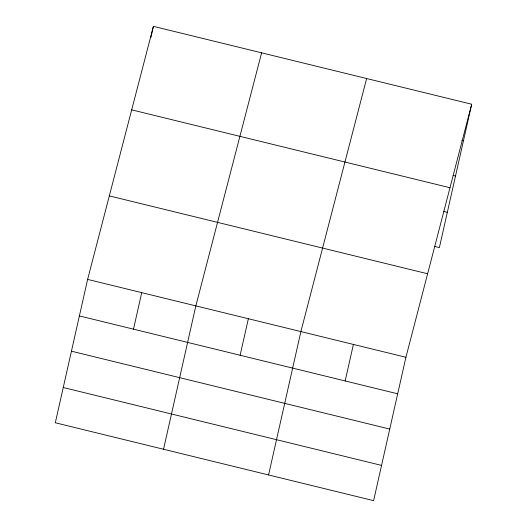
<?xml version="1.0" encoding="UTF-8"?>
<svg xmlns="http://www.w3.org/2000/svg" width="527" height="527" viewBox="0 0 527 527"><rect width="100%" height="100%" fill="white"/><g stroke="black" fill="none" stroke-linecap="round" stroke-linejoin="round"><path stroke-width="0.79" d="M87.62 279.402L55.315 422.773L373.61 500.65L405.922 357.28L471.685 104.227L153.39 26.35L87.62 279.402L405.922 357.28M150.887 37.47L153.39 26.35M133.502 329.164L141.73 292.637M163.535 449.248L195.846 305.877L261.609 52.832M240.128 355.257L248.362 318.73M268.572 474.952L300.884 331.582L366.647 78.53M345.172 380.955L353.4 344.427M471.685 104.227L439.38 247.598L434.604 246.432M461.863 140.366L463.457 140.755M453.121 175.432L455.512 176.011M131.691 109.86L449.986 187.737M443.345 211.367L447.324 212.341M109.326 195.892L427.621 273.77M79.393 315.923L397.687 393.807M71.448 351.186L389.743 429.064M63.26 387.51L381.555 465.394"/></g></svg>
